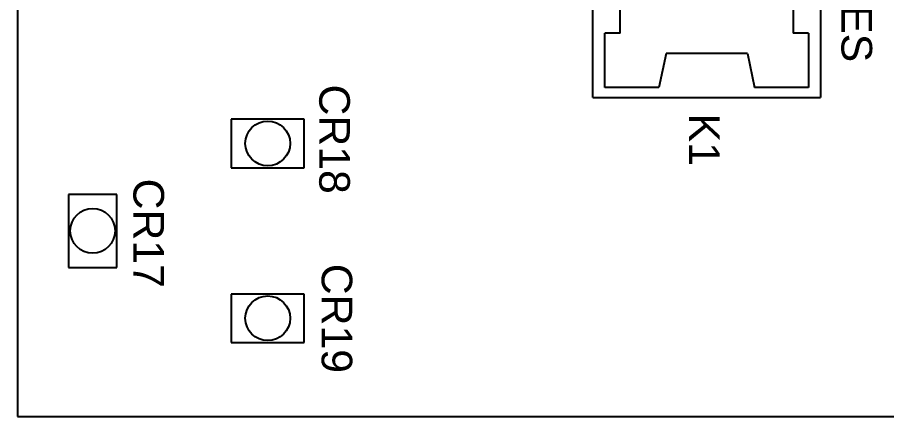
# Model space of a CAD drawing. Header units: inches. Extents: x 1.3 to 19.8, y 1.7 to 13.
# Drawn here: x 12.982 to 14.967, y 3.252 to 4.166 of the extents above; entities that cross this region are included whole.
import ezdxf

# ---------------------------------------------------------------- set-up
doc = ezdxf.new("R2010")
doc.units = ezdxf.units.IN
doc.header["$MEASUREMENT"] = 0
doc.layers.add('45-1523-1', color=80, linetype='Continuous')
doc.layers.add('Text', color=50, linetype='Continuous')
doc.styles.get("Standard").update_dxf_attribs({"font": 'arial.ttf'})

msp = doc.modelspace()

# ---------------------------------------------------------------- linework, layer by layer
at = {"layer": '45-1523-1'}
for p, q in [((12.9815, 11.0022), (12.9815, 3.2522)), ((14.2965, 3.9822), (14.2965, 4.7622)), ((14.8165, 4.7622), (14.8165, 3.9822)), ((14.359, 4.1292), (14.359, 4.2982)), ((14.754, 4.2982), (14.754, 4.1292)), ((14.324, 4.0052), (14.324, 4.1292)), ((14.359, 4.1292), (14.324, 4.1292)), ((14.789, 4.1292), (14.754, 4.1292)), ((14.789, 4.1292), (14.789, 4.0052)), ((14.4635, 4.0832), (14.447, 4.0052)), ((14.6495, 4.0832), (14.4635, 4.0832)), ((14.6495, 4.0832), (14.666, 4.0052)), ((14.447, 4.0052), (14.324, 4.0052)), ((14.789, 4.0052), (14.666, 4.0052)), ((14.2965, 3.9822), (14.8165, 3.9822)), ((13.637, 3.9327), (13.47, 3.9327)), ((13.47, 3.9327), (13.47, 3.8217)), ((13.637, 3.8217), (13.637, 3.9327)), ((13.47, 3.8217), (13.637, 3.8217)), ((13.098, 3.7607), (13.098, 3.5937)), ((13.209, 3.7607), (13.098, 3.7607)), ((13.209, 3.5937), (13.209, 3.7607)), ((13.098, 3.5937), (13.209, 3.5937)), ((13.637, 3.5327), (13.47, 3.5327)), ((13.47, 3.5327), (13.47, 3.4217)), ((13.637, 3.4217), (13.637, 3.5327)), ((13.47, 3.4217), (13.637, 3.4217)), ((12.9815, 3.2522), (16.1315, 3.2522))]:
    msp.add_line(p, q, dxfattribs=at)
for centre in [(13.5535, 3.8772), (13.1535, 3.6772), (13.5535, 3.4772)]:
    msp.add_circle(centre, 0.0512, dxfattribs=at)

# ---------------------------------------------------------------- texts
at = {"layer": 'Text'}
for s, p in [('SLIP PLATES', (14.8643, 4.6771)), ('CR18', (13.6712, 4.0119)), ('K1', (14.5158, 3.9453)), ('CR17', (13.2466, 3.7967)), ('CR19', (13.6766, 3.6019))]:
    msp.add_text(s, height=0.07, rotation=270, dxfattribs=at).set_placement(p)

doc.saveas('drawing.dxf')
